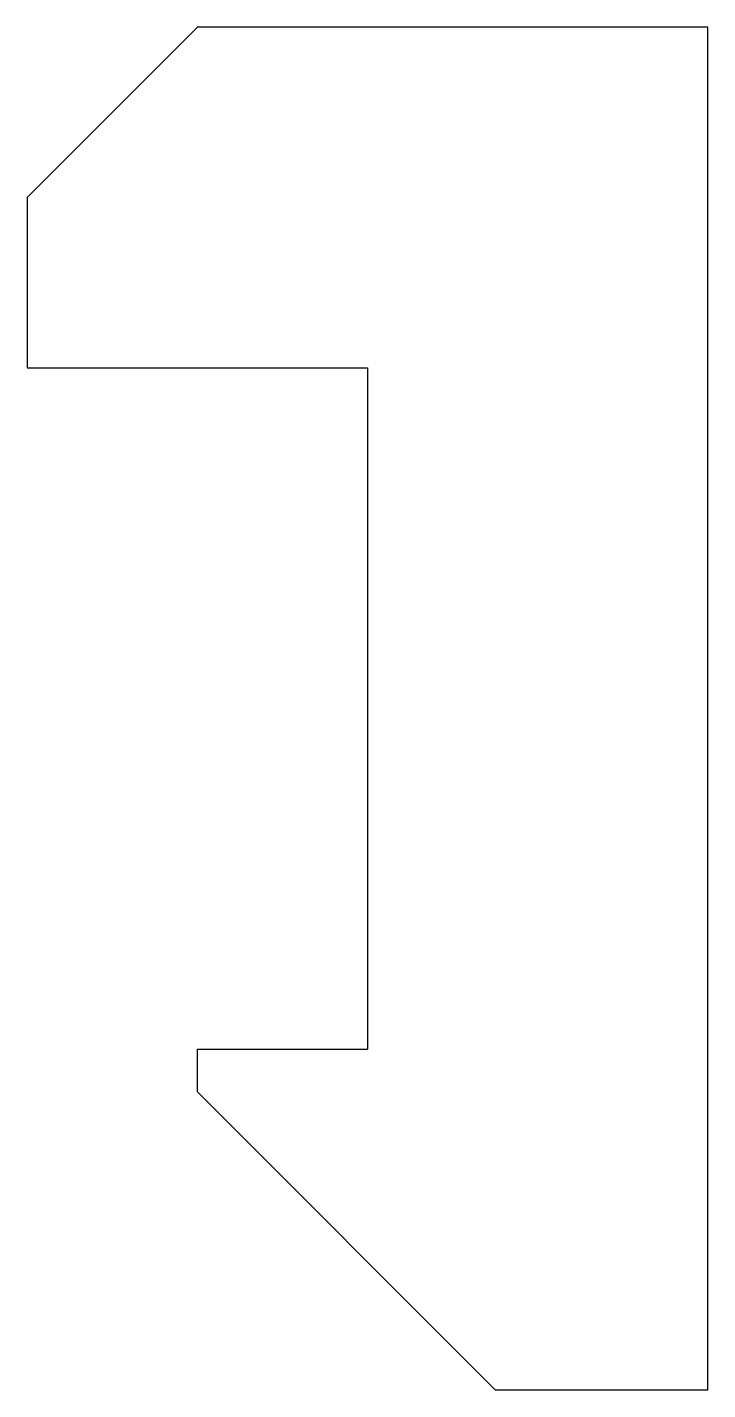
# Model space of a CAD drawing. Extents: x -8 to 0, y -4 to 12.
import ezdxf

# ---------------------------------------------------------------- set-up
doc = ezdxf.new("R2010")
doc.units = 0
doc.layers.get('0').update_dxf_attribs({"linetype": 'continuous'})

# ---------------------------------------------------------------- blocks, each defined once
blk = doc.blocks.new('BODY002')
at = {"color": 0}
for p, q in [((-6, 12), (-8, 10)), ((0, 12), (-6, 12)), ((0, -4), (0, 12)), ((-8, 10), (-8, 8)), ((-8, 8), (-4, 8)), ((-4, 8), (-4, 0)), ((-6, -0.5), (-6, 0)), ((-6, 0), (-4, 0)), ((-2.5, -4), (-6, -0.5)), ((-2.5, -4), (0, -4))]:
    blk.add_line(p, q, dxfattribs=at)

msp = doc.modelspace()

# ---------------------------------------------------------------- block references
at = {"color": 0}
msp.add_blockref('BODY002', (0, 0), dxfattribs=at)

doc.saveas('drawing.dxf')
